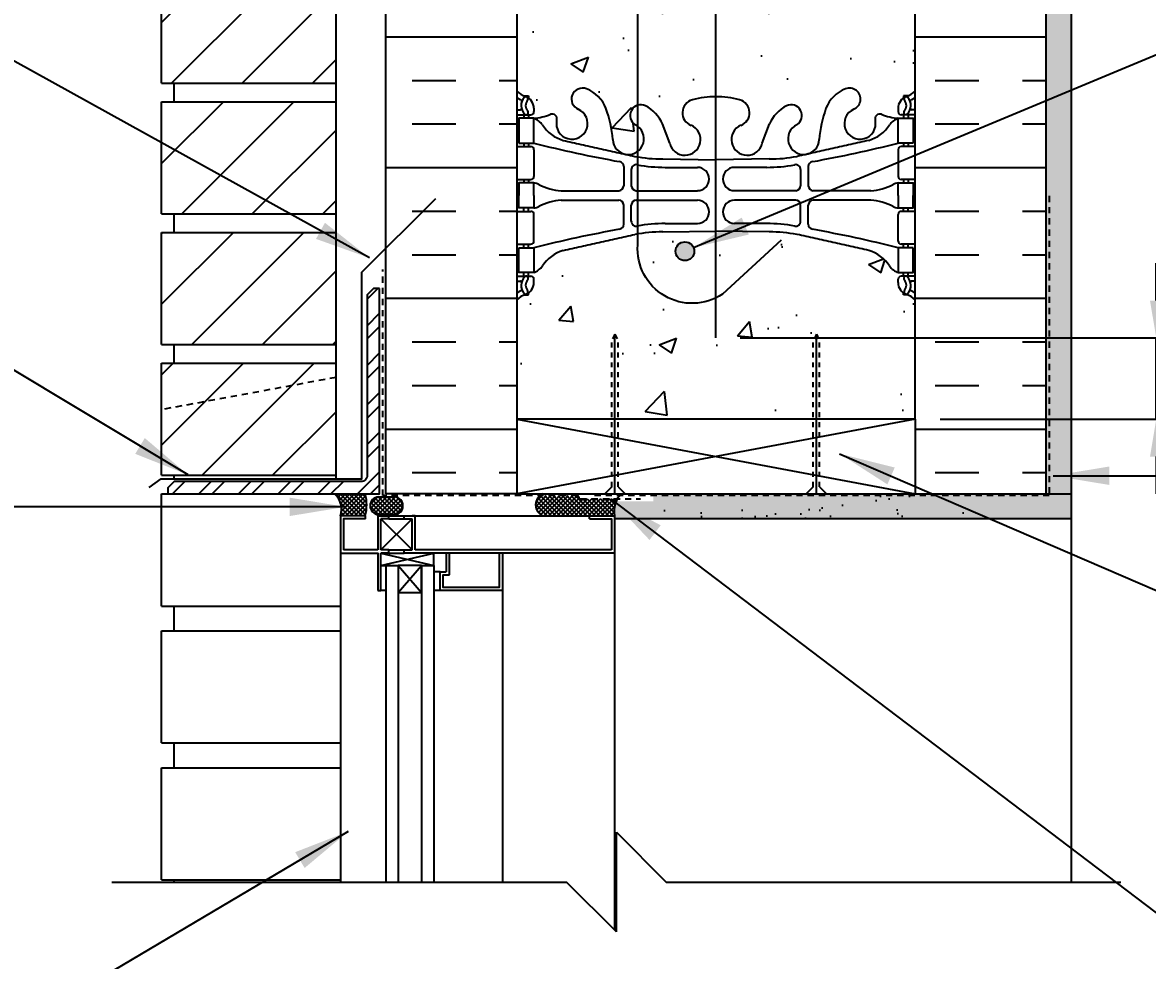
# Model space of a CAD drawing. Header units: inches. Extents: x 2890.1 to 2943.6, y 417.6 to 502.6.
# Drawn here: x 2902.43 to 2925.01, y 472.33 to 491.16 of the extents above; entities that cross this region are included whole.
import ezdxf

# ---------------------------------------------------------------- set-up
doc = ezdxf.new("R2010")
doc.units = ezdxf.units.IN
doc.header["$LTSCALE"] = 0.5
doc.header["$MEASUREMENT"] = 0
doc.linetypes.add('DASHED2', pattern=[0.375, 0.25, -0.125])
doc.linetypes.add('HIDDEN2', pattern=[0.1875, 0.125, -0.0625])
doc.layers.get('Defpoints').update_dxf_attribs({"linetype": 'CONTINUOUS'})
for name, color, linetype in [('HATCH', 12, 'CONTINUOUS'), ('LINE18', 9, 'CONTINUOUS'), ('line25', 2, 'CONTINUOUS'), ('LINE50', 5, 'CONTINUOUS'), ('LINE65', 3, 'CONTINUOUS'), ('LINE9', 9, 'CONTINUOUS'), ('TEXT', 4, 'CONTINUOUS'), ('Web_Edge', 9, 'CONTINUOUS')]:
    doc.layers.add(name, color=color, linetype=linetype)
doc.styles.add('DIM', font='romans.shx', dxfattribs={"width": 0.7})
doc.dimstyles.new('ext_12', dxfattribs={"dimscale": 12, "dimtxt": 0.09375, "dimasz": 0.09375, "dimexe": 0.09375, "dimexo": 0.0625, "dimgap": 0.0625, "dimtad": 1, "dimdec": 1, "dimzin": 3, "dimdsep": 46, "dimlunit": 4, "dimtxsty": 'DIM', "dimcen": 0.09, "dimdle": 0.09375, "dimclrt": 4, "dimadec": 0, "dimazin": 0, "dimtfac": 1, "dimtdec": 1, "dimtmove": 2, "dimatfit": 3, "dimfxl": 1, "dimfrac": 2, "dimtolj": 1, "dimtzin": 0, "dimarcsym": 0})
doc.dimstyles.new('ext_8', dxfattribs={"dimscale": 8, "dimtxt": 0.09375, "dimasz": 0.09375, "dimexe": 0.09375, "dimexo": 0.0625, "dimgap": 0.0625, "dimtad": 1, "dimdec": 1, "dimzin": 3, "dimdsep": 46, "dimlunit": 4, "dimtxsty": 'DIM', "dimcen": 0.09, "dimdle": 0.09375, "dimclrt": 4, "dimadec": 0, "dimazin": 0, "dimtfac": 1, "dimtdec": 1, "dimtmove": 2, "dimatfit": 3, "dimfxl": 1, "dimfrac": 2, "dimtolj": 1, "dimtzin": 0, "dimarcsym": 0})
pattern_1 = [(37.5, (85.12044, -4.2263), (-0.03149668, 0.96341188), [0, -0.76, 0, -0.85, 0, -0.8125]), (7.5, (85.1204, -4.2263), (0.88488835, 1.41107303), [0, -0.41, 0, -0.685, 0, -0.2625]), (327.5, (84.50544, -4.2263), (1.55707093, 0.00282953), [0, -0.25, 0, -0.9, 0, -1.175]), (317.5, (84.5054, -4.2263), (1.5030633, 0.4388378), [0, -0.125, 0, -0.59, 0, -0.675])]

# ---------------------------------------------------------------- blocks, each defined once
blk = doc.blocks.new('*D2')
at = {"layer": 'Defpoints', "color": 0, "transparency": 16777216}
for p in [(2916.338, 484.832), (2925.185, 484.832), (2920.35, 483.198)]:
    blk.add_point(p, dxfattribs=at)
at = {"layer": 'TEXT', "color": 0, "lineweight": -2, "transparency": 16777216}
for p, q in [((2925.185, 485.582), (2925.185, 486.332)), ((2916.838, 484.832), (2925.935, 484.832)), ((2925.185, 483.198), (2925.185, 484.832)), ((2920.85, 483.198), (2925.935, 483.198)), ((2925.185, 482.448), (2925.185, 481.698))]:
    blk.add_line(p, q, dxfattribs=at)
at = {"layer": 'TEXT', "color": 0, "transparency": 16777216}
for points in [[(2925.06, 485.582), (2925.31, 485.582), (2925.185, 484.832)], [(2925.06, 482.448), (2925.31, 482.448), (2925.185, 483.198)]]:
    blk.add_solid(points, dxfattribs=at)
at = {"layer": 'TEXT', "color": 4, "transparency": 16777216, "insert": (2928.409, 484.222), "char_height": 0.75, "attachment_point": 5, "rotation": 90, "style": 'DIM'}
blk.add_mtext('\\A1;1 1/2" \\P (38mm)MIN. \\PCOVER', dxfattribs=at)

msp = doc.modelspace()

# ---------------------------------------------------------------- hatches: boundary and pattern name
at = {"layer": 'HATCH'}
h = msp.add_hatch(dxfattribs=at)
h.set_pattern_fill('AR-CONC', color=256, scale=0.5)
h.set_pattern_definition([(50, (0, 0), (3.586301, -0.3137607), [0.375, -4.125]), (355, (0, 0), (-0.6937567, 3.7609607), [0.3, -3.3]), (100.45144, (0.299, -0.026), (2.8925442, 3.4472), [0.318701, -3.5057106]), (46.1842, (0, 1), (5.3362067, -0.8275964), [0.5625, -6.1875]), (96.63564, (0.4447, 0.931), (4.67331, 4.870593), [0.478052, -5.258569]), (351.18416, (0, 1), (4.67331, 4.870593), [0.45, -4.95]), (21, (0.5, 0.75), (2.9845353, -2.0130945), [0.375, -4.125]), (326, (0.5, 0.75), (1.2165767, 3.62575), [0.3, -3.3]), (71.45144, (0.7487, 0.5822), (4.201112, 1.6126558), [0.318701, -3.5057106]), (37.5, (0, 0), (0.0607993, 1.66446927), [0, -3.26, 0, -3.35, 0, -3.3125]), (7.5, (0, 0), (1.3153477, 1.9720586), [0, -1.91, 0, -3.185, 0, -1.2625]), (327.5, (-1.115, 0), (2.6691122, -0.11277436), [0, -1.25, 0, -3.9, 0, -5.175]), (317.5, (-1.615, 0), (2.9159308, 0.500525), [0, -1.625, 0, -2.59, 0, -3.675])])
edge = h.paths.add_edge_path()
edge.add_arc((2920.004, 445.013), 0.5, 46.2109, 66.4218)
edge.add_line((2920.204, 445.471), (2920.114, 445.471))
edge.add_line((2920.114, 445.471), (2920.114, 445.513))
edge.add_arc((2920.254, 445.72), 0.25, 180, 235.9442, ccw=False)
edge.add_line((2920.004, 445.72), (2920.004, 445.787))
edge.add_arc((2920.067, 445.787), 0.0625, 90, 180, ccw=False)
edge.add_line((2920.067, 445.85), (2920.114, 445.85))
edge.add_line((2920.114, 445.85), (2920.114, 445.92))
edge.add_line((2920.114, 445.92), (2920.009, 445.92))
edge.add_arc((2920.131, 446.262), 0.364, 212.0424, 250.3387, ccw=False)
edge.add_arc((2919.208, 445.651), 0.743, 34.228, 73.8107)
edge.add_spline(control_points=[(2919.416, 446.365), (2917.978, 446.686)], knot_values=[0, 0, 1, 1], degree=1, periodic=0)
edge.add_arc((2917.422, 443.754), 2.984, 79.2546, 90.0995)
edge.add_line((2917.417, 446.738), (2916.35, 446.754))
edge.add_line((2916.35, 446.754), (2915.283, 446.738))
edge.add_arc((2915.278, 443.754), 2.984, 89.9005, 100.7454)
edge.add_spline(control_points=[(2914.722, 446.686), (2913.284, 446.365)], knot_values=[0, 0, 1, 1], degree=1, periodic=0)
edge.add_arc((2913.492, 445.651), 0.743, 106.1893, 145.772)
edge.add_arc((2912.569, 446.262), 0.364, 289.6613, 327.9576, ccw=False)
edge.add_line((2912.691, 445.92), (2912.586, 445.92))
edge.add_line((2912.586, 445.92), (2912.586, 445.85))
edge.add_line((2912.586, 445.85), (2912.634, 445.85))
edge.add_arc((2912.634, 445.787), 0.0625, 0, 90, ccw=False)
edge.add_line((2912.696, 445.787), (2912.696, 445.72))
edge.add_arc((2912.446, 445.72), 0.25, 304.0558, 360, ccw=False)
edge.add_line((2912.586, 445.513), (2912.586, 445.471))
edge.add_line((2912.586, 445.471), (2912.496, 445.471))
edge.add_arc((2912.696, 445.013), 0.5, 113.5782, 133.7891)
edge.add_line((2912.35, 445.374), (2912.35, 443.339))
edge.add_line((2912.35, 443.339), (2913.35, 443.339))
edge.add_line((2913.35, 443.339), (2914.35, 442.339))
edge.add_line((2914.35, 442.339), (2914.35, 444.339))
edge.add_line((2914.35, 444.339), (2915.35, 443.339))
edge.add_line((2915.35, 443.339), (2920.35, 443.339))
edge.add_line((2920.35, 443.339), (2920.35, 445.374))
h.paths.add_polyline_path([(2920.35, 455.112, 0.088416), (2920.204, 455.21), (2920.114, 455.21), (2920.114, 455.252, -0.249069), (2920.004, 455.459), (2920.004, 455.526, -0.414214), (2920.067, 455.589), (2920.114, 455.589), (2920.114, 455.659), (2920.009, 455.659, 0.085348), (2919.68, 455.583, -0.669601), (2919.547, 455.703, 2.087231), (2919.113, 455.479, -1), (2918.95, 455.07, -0.21345), (2918.557, 455.459, -0.069923), (2918.421, 456.103, 1.702394), (2917.971, 455.791, -0.940793), (2917.767, 455.407, -0.173075), (2917.421, 455.774), (2917.279, 456.161, 1.612474), (2916.847, 455.801, -0.734872), (2916.824, 455.29, -0.068475), (2916.35, 455.228, -0.068475), (2915.876, 455.29, -0.734872), (2915.853, 455.801, 1.612474), (2915.421, 456.161), (2915.279, 455.774, -0.173075), (2914.933, 455.407, -0.940793), (2914.729, 455.791, 1.702394), (2914.279, 456.103, -0.069923), (2914.143, 455.459, -0.21345), (2913.75, 455.07, -1), (2913.587, 455.479, 2.087231), (2913.153, 455.703, -0.669601), (2913.02, 455.583, 0.085348), (2912.691, 455.659), (2912.586, 455.659), (2912.586, 455.589), (2912.634, 455.589, -0.414214), (2912.696, 455.526), (2912.696, 455.459, -0.249069), (2912.586, 455.252), (2912.586, 455.21), (2912.496, 455.21, 0.088416), (2912.35, 455.112), (2912.35, 449.566, 0.088416), (2912.496, 449.469), (2912.586, 449.469), (2912.586, 449.427, -0.249069), (2912.696, 449.22), (2912.696, 449.152, -0.414214), (2912.634, 449.09), (2912.586, 449.09), (2912.586, 449.02), (2912.691, 449.02, 0.085348), (2913.02, 449.095, -0.669601), (2913.153, 448.975, 2.087231), (2913.587, 449.2, -1), (2913.75, 449.608, -0.21345), (2914.143, 449.219, -0.069923), (2914.279, 448.575, 1.702394), (2914.729, 448.888, -0.940793), (2914.933, 449.271, -0.173075), (2915.279, 448.905), (2915.421, 448.518, 1.612474), (2915.853, 448.877, -0.734872), (2915.876, 449.388, -0.068475), (2916.35, 449.45, -0.068475), (2916.824, 449.388, -0.734872), (2916.847, 448.877, 1.612474), (2917.279, 448.518), (2917.421, 448.905, -0.173075), (2917.767, 449.271, -0.940793), (2917.971, 448.888, 1.702394), (2918.421, 448.575, -0.069923), (2918.557, 449.219, -0.21345), (2918.95, 449.608, -1), (2919.113, 449.2, 2.087231), (2919.547, 448.975, -0.669601), (2919.68, 449.095, 0.085348), (2920.009, 449.02), (2920.114, 449.02), (2920.114, 449.09), (2920.067, 449.09, -0.414214), (2920.004, 449.152), (2920.004, 449.22, -0.249069), (2920.114, 449.427), (2920.114, 449.469), (2920.204, 449.469, 0.088416), (2920.35, 449.566)])
edge = h.paths.add_edge_path()
edge.add_line((2920.35, 460.792), (2920.475, 460.792))
edge.add_line((2920.475, 460.792), (2920.475, 461.044))
edge.add_line((2920.475, 461.044), (2919.472, 460.041))
edge.add_line((2919.472, 460.041), (2919.343, 460.001))
edge.add_line((2919.343, 460.001), (2919.384, 460.13))
edge.add_line((2919.384, 460.13), (2920.475, 461.221))
edge.add_line((2920.475, 461.221), (2920.475, 462.292))
edge.add_line((2920.475, 462.292), (2913.85, 462.292))
edge.add_line((2913.85, 462.292), (2913.85, 460.974))
edge.add_line((2913.85, 460.974), (2914.694, 460.13))
edge.add_line((2914.694, 460.13), (2914.734, 460.001))
edge.add_line((2914.734, 460.001), (2914.606, 460.041))
edge.add_line((2914.606, 460.041), (2913.855, 460.792))
edge.add_line((2913.855, 460.792), (2912.35, 460.792))
edge.add_line((2912.35, 460.792), (2912.35, 459.305))
edge.add_arc((2912.696, 459.666), 0.5, 226.2109, 246.4218)
edge.add_line((2912.496, 459.208), (2912.586, 459.208))
edge.add_line((2912.586, 459.208), (2912.586, 459.166))
edge.add_arc((2912.446, 458.959), 0.25, 0, 55.9442, ccw=False)
edge.add_line((2912.696, 458.959), (2912.696, 458.891))
edge.add_arc((2912.634, 458.891), 0.0625, -90, 0, ccw=False)
edge.add_line((2912.634, 458.829), (2912.586, 458.829))
edge.add_line((2912.586, 458.829), (2912.586, 458.759))
edge.add_line((2912.586, 458.759), (2912.691, 458.759))
edge.add_arc((2912.569, 458.416), 0.364, 32.0424, 70.3387, ccw=False)
edge.add_arc((2913.492, 459.027), 0.743, 214.228, 253.8107)
edge.add_spline(control_points=[(2913.284, 458.313), (2914.722, 457.993)], knot_values=[0, 0, 1, 1], degree=1, periodic=0)
edge.add_arc((2915.278, 460.924), 2.984, 259.2546, 270.0995)
edge.add_line((2915.283, 457.94), (2916.35, 457.925))
edge.add_line((2916.35, 457.925), (2917.417, 457.94))
edge.add_arc((2917.422, 460.924), 2.984, 269.9005, 280.7454)
edge.add_spline(control_points=[(2917.978, 457.993), (2919.416, 458.313)], knot_values=[0, 0, 1, 1], degree=1, periodic=0)
edge.add_arc((2919.208, 459.027), 0.743, 286.1893, 325.772)
edge.add_arc((2920.131, 458.416), 0.364, 109.6613, 147.9576, ccw=False)
edge.add_line((2920.009, 458.759), (2920.114, 458.759))
edge.add_line((2920.114, 458.759), (2920.114, 458.829))
edge.add_line((2920.114, 458.829), (2920.067, 458.829))
edge.add_arc((2920.067, 458.891), 0.0625, 180, 270, ccw=False)
edge.add_line((2920.004, 458.891), (2920.004, 458.959))
edge.add_arc((2920.254, 458.959), 0.25, 124.0558, 180, ccw=False)
edge.add_line((2920.114, 459.166), (2920.114, 459.208))
edge.add_line((2920.114, 459.208), (2920.204, 459.208))
edge.add_arc((2920.004, 459.666), 0.5, 293.5782, 313.7891)
edge.add_line((2920.35, 459.305), (2920.35, 460.792))
edge = h.paths.add_edge_path()
edge.add_arc((2920.004, 485.235), 0.5, 46.2109, 66.4218)
edge.add_line((2920.204, 485.693), (2920.114, 485.693))
edge.add_line((2920.114, 485.693), (2920.114, 485.735))
edge.add_arc((2920.254, 485.942), 0.25, 180, 235.9442, ccw=False)
edge.add_line((2920.004, 485.942), (2920.004, 486.01))
edge.add_arc((2920.067, 486.01), 0.0625, 90, 180, ccw=False)
edge.add_line((2920.067, 486.072), (2920.114, 486.072))
edge.add_line((2920.114, 486.072), (2920.114, 486.142))
edge.add_line((2920.114, 486.142), (2920.009, 486.142))
edge.add_arc((2920.131, 486.485), 0.364, 214.9775, 250.3387, ccw=False)
edge.add_arc((2919.208, 485.873), 0.743, 32.7919, 73.8107)
edge.add_spline(control_points=[(2919.416, 486.587), (2917.978, 486.908)], knot_values=[0, 0, 1, 1], degree=1, periodic=0)
edge.add_arc((2917.422, 483.976), 2.984, 79.2546, 90.0995)
edge.add_line((2917.417, 486.96), (2916.35, 486.976))
edge.add_line((2916.35, 486.976), (2915.283, 486.96))
edge.add_arc((2915.278, 483.976), 2.984, 89.9005, 100.7454)
edge.add_spline(control_points=[(2914.722, 486.908), (2913.284, 486.587)], knot_values=[0, 0, 1, 1], degree=1, periodic=0)
edge.add_arc((2913.492, 485.873), 0.743, 106.1893, 147.2081)
edge.add_arc((2912.569, 486.485), 0.364, 289.6613, 325.0225, ccw=False)
edge.add_line((2912.691, 486.142), (2912.586, 486.142))
edge.add_line((2912.586, 486.142), (2912.586, 486.072))
edge.add_line((2912.586, 486.072), (2912.634, 486.072))
edge.add_arc((2912.634, 486.01), 0.0625, 0, 90, ccw=False)
edge.add_line((2912.696, 486.01), (2912.696, 485.942))
edge.add_arc((2912.446, 485.942), 0.25, 304.0558, 360, ccw=False)
edge.add_line((2912.586, 485.735), (2912.586, 485.693))
edge.add_line((2912.586, 485.693), (2912.496, 485.693))
edge.add_arc((2912.696, 485.235), 0.5, 113.5782, 133.7891)
edge.add_line((2912.35, 485.596), (2912.35, 483.198))
edge.add_line((2912.35, 483.198), (2914.26, 483.198))
edge.add_line((2914.26, 483.198), (2914.26, 484.785))
edge.add_line((2914.26, 484.785), (2914.323, 484.904))
edge.add_line((2914.323, 484.904), (2914.385, 484.785))
edge.add_line((2914.385, 484.785), (2914.385, 483.198))
edge.add_line((2914.385, 483.198), (2918.301, 483.198))
edge.add_line((2918.301, 483.198), (2918.301, 484.785))
edge.add_line((2918.301, 484.785), (2918.364, 484.904))
edge.add_line((2918.364, 484.904), (2918.426, 484.785))
edge.add_line((2918.426, 484.785), (2918.426, 483.198))
edge.add_line((2918.426, 483.198), (2920.35, 483.198))
edge.add_line((2920.35, 483.198), (2920.35, 485.596))
h.paths.add_polyline_path([(2920.35, 492.561), (2920.35, 495.335, 0.088416), (2920.204, 495.432), (2920.114, 495.432), (2920.114, 495.474, -0.249069), (2920.004, 495.681), (2920.004, 495.748, -0.414214), (2920.067, 495.811), (2920.114, 495.811), (2920.114, 495.881), (2920.009, 495.881, 0.085348), (2919.68, 495.805, -0.669601), (2919.547, 495.926, 2.087231), (2919.113, 495.701, -1), (2918.95, 495.292, -0.21345), (2918.557, 495.682, -0.068226), (2918.422, 496.309, 1.753171), (2917.971, 496.013, -0.940793), (2917.767, 495.63, -0.173075), (2917.421, 495.996), (2917.279, 496.383, 1.612474), (2916.847, 496.023, -0.734872), (2916.824, 495.512, -0.068475), (2916.35, 495.45, -0.068475), (2915.876, 495.512, -0.734872), (2915.853, 496.023, 1.612474), (2915.421, 496.383), (2915.279, 495.996, -0.173075), (2914.933, 495.63, -0.940793), (2914.729, 496.013, 1.753171), (2914.278, 496.309, -0.068226), (2914.143, 495.682, -0.21345), (2913.75, 495.292, -1), (2913.587, 495.701, 2.087231), (2913.153, 495.926, -0.669601), (2913.02, 495.805, 0.085348), (2912.691, 495.881), (2912.586, 495.881), (2912.586, 495.811), (2912.634, 495.811, -0.414214), (2912.696, 495.748), (2912.696, 495.681, -0.249069), (2912.586, 495.474), (2912.586, 495.432), (2912.496, 495.432, 0.088416), (2912.35, 495.335), (2912.35, 492.561), (2912.35, 489.788, 0.088416), (2912.496, 489.691), (2912.586, 489.691), (2912.586, 489.649, -0.249069), (2912.696, 489.442), (2912.696, 489.375, -0.414214), (2912.634, 489.312), (2912.586, 489.312), (2912.586, 489.242), (2912.691, 489.242, 0.085348), (2913.02, 489.318, -0.669601), (2913.153, 489.197, 2.087231), (2913.587, 489.422, -1), (2913.75, 489.831, -0.21345), (2914.143, 489.441, -0.068226), (2914.278, 488.814, 1.753171), (2914.729, 489.11, -0.940793), (2914.933, 489.493, -0.173075), (2915.279, 489.127), (2915.421, 488.74, 1.612474), (2915.853, 489.1, -0.734872), (2915.876, 489.611, -0.068475), (2916.35, 489.673, -0.068475), (2916.824, 489.611, -0.734872), (2916.847, 489.1, 1.612474), (2917.279, 488.74), (2917.421, 489.127, -0.173075), (2917.767, 489.493, -0.940793), (2917.971, 489.11, 1.753171), (2918.422, 488.814, -0.068226), (2918.557, 489.441, -0.21345), (2918.95, 489.831, -1), (2919.113, 489.422, 2.087231), (2919.547, 489.197, -0.669601), (2919.68, 489.318, 0.085348), (2920.009, 489.242), (2920.114, 489.242), (2920.114, 489.312), (2920.067, 489.312, -0.414214), (2920.004, 489.375), (2920.004, 489.442, -0.249069), (2920.114, 489.649), (2920.114, 489.691), (2920.204, 489.691, 0.088416), (2920.35, 489.788)])
edge = h.paths.add_edge_path()
edge.add_line((2920.35, 501.561), (2915.35, 501.561))
edge.add_line((2915.35, 501.561), (2914.35, 502.561))
edge.add_line((2914.35, 502.561), (2914.35, 500.561))
edge.add_line((2914.35, 500.561), (2913.35, 501.561))
edge.add_line((2913.35, 501.561), (2912.35, 501.561))
edge.add_line((2912.35, 501.561), (2912.35, 499.527))
edge.add_arc((2912.696, 499.888), 0.5, 226.2109, 246.4218)
edge.add_line((2912.496, 499.43), (2912.586, 499.43))
edge.add_line((2912.586, 499.43), (2912.586, 499.388))
edge.add_arc((2912.446, 499.181), 0.25, 0, 55.9442, ccw=False)
edge.add_line((2912.696, 499.181), (2912.696, 499.113))
edge.add_arc((2912.634, 499.113), 0.0625, -90, 0, ccw=False)
edge.add_line((2912.634, 499.051), (2912.586, 499.051))
edge.add_line((2912.586, 499.051), (2912.586, 498.981))
edge.add_line((2912.586, 498.981), (2912.691, 498.981))
edge.add_arc((2912.569, 498.638), 0.364, 32.0424, 70.3387, ccw=False)
edge.add_arc((2913.492, 499.25), 0.743, 214.228, 253.8107)
edge.add_spline(control_points=[(2913.284, 498.536), (2914.722, 498.215)], knot_values=[0, 0, 1, 1], degree=1, periodic=0)
edge.add_arc((2915.278, 501.147), 2.984, 259.2546, 270.0995)
edge.add_line((2915.283, 498.163), (2916.35, 498.147))
edge.add_line((2916.35, 498.147), (2917.417, 498.163))
edge.add_arc((2917.422, 501.147), 2.984, 269.9005, 280.7454)
edge.add_spline(control_points=[(2917.978, 498.215), (2919.416, 498.536)], knot_values=[0, 0, 1, 1], degree=1, periodic=0)
edge.add_arc((2919.208, 499.25), 0.743, 286.1893, 325.772)
edge.add_arc((2920.131, 498.638), 0.364, 109.6613, 147.9576, ccw=False)
edge.add_line((2920.009, 498.981), (2920.114, 498.981))
edge.add_line((2920.114, 498.981), (2920.114, 499.051))
edge.add_line((2920.114, 499.051), (2920.067, 499.051))
edge.add_arc((2920.067, 499.113), 0.0625, 180, 270, ccw=False)
edge.add_line((2920.004, 499.113), (2920.004, 499.181))
edge.add_arc((2920.254, 499.181), 0.25, 124.0558, 180, ccw=False)
edge.add_line((2920.114, 499.388), (2920.114, 499.43))
edge.add_line((2920.114, 499.43), (2920.204, 499.43))
edge.add_arc((2920.004, 499.888), 0.5, 293.5782, 313.7891)
edge.add_line((2920.35, 499.527), (2920.35, 501.561))
h = msp.add_hatch(dxfattribs=at)
h.set_pattern_fill('ANSI31', color=256, scale=8, style=0)
h.paths.add_polyline_path([(2908.725, 486.948), (2905.225, 486.948), (2905.225, 484.698), (2908.725, 484.698)])
h.paths.add_polyline_path([(2908.725, 484.038), (2908.725, 484.323), (2905.225, 484.323), (2905.225, 483.391)])
h.paths.add_polyline_path([(2908.725, 484.038), (2905.225, 483.391), (2905.225, 482.073), (2908.725, 482.073)])
h.paths.add_polyline_path([(2908.725, 489.573), (2905.225, 489.573), (2905.225, 487.323), (2908.725, 487.323)])
h.paths.add_polyline_path([(2908.725, 492.198), (2905.225, 492.198), (2905.225, 489.948), (2908.725, 489.948)])
h.paths.add_polyline_path([(2908.725, 494.823), (2905.225, 494.823), (2905.225, 492.573), (2908.725, 492.573)])
h.paths.add_polyline_path([(2908.725, 497.448), (2905.225, 497.448), (2905.225, 495.198), (2908.725, 495.198)])
h.paths.add_polyline_path([(2908.725, 500.073), (2905.225, 500.073), (2905.225, 497.823), (2908.725, 497.823)])
h.paths.add_polyline_path([(2908.725, 501.561), (2905.225, 501.561), (2905.225, 500.448), (2908.725, 500.448)])
h.paths.add_polyline_path([(2908.725, 459.055), (2905.225, 459.055), (2905.225, 456.805), (2908.725, 456.805)])
h.paths.add_polyline_path([(2908.725, 456.43), (2905.24, 456.43), (2905.225, 456.415), (2905.225, 454.18), (2908.725, 454.18)])
h.paths.add_polyline_path([(2908.725, 453.805), (2905.225, 453.805), (2905.225, 451.555), (2908.725, 451.555)])
h.paths.add_polyline_path([(2908.725, 451.18), (2905.225, 451.18), (2905.225, 448.93), (2908.725, 448.93)])
h.paths.add_polyline_path([(2908.725, 448.555), (2905.225, 448.555), (2905.225, 446.305), (2908.725, 446.305)])
h.paths.add_polyline_path([(2908.725, 445.93), (2905.225, 445.93), (2905.225, 443.68), (2908.725, 443.68)])
h = msp.add_hatch(dxfattribs=at)
h.set_pattern_fill('AR-SAND', color=256, scale=0.25, style=0)
h.set_pattern_definition([(37.5, (2913.47293, 481.19766), (-0.0157483, 0.481706), [0, -0.38, 0, -0.425, 0, -0.40625]), (7.5, (2913.47293, 481.19766), (0.442444, 0.705537), [0, -0.205, 0, -0.3425, 0, -0.13125]), (327.5, (2913.16543, 481.19766), (0.7785355, 0.001415), [0, -0.125, 0, -0.45, 0, -0.5875]), (317.5, (2913.1654, 481.19766), (0.751532, 0.219419), [0, -0.0625, 0, -0.295, 0, -0.3375])])
edge = h.paths.add_edge_path()
edge.add_arc((2914.609, 481.385), 0.303, 146.3859, 191.859)
edge.add_line((2914.313, 481.323), (2914.313, 481.198))
edge.add_line((2914.313, 481.198), (2923.475, 481.198))
edge.add_line((2923.475, 481.198), (2923.475, 501.561))
edge.add_line((2923.475, 501.561), (2922.975, 501.561))
edge.add_line((2922.975, 501.561), (2922.975, 481.698))
edge.add_line((2922.975, 481.698), (2915.09, 481.698))
edge.add_line((2915.09, 481.698), (2915.09, 481.552))
edge.add_line((2915.09, 481.552), (2914.357, 481.552))
h = msp.add_hatch(dxfattribs=at)
h.set_pattern_fill('INSUL', color=256, scale=7, style=0)
h.paths.add_polyline_path([(2912.35, 492.561), (2911.663, 492.561), (2911.663, 492.061), (2910.163, 492.061), (2910.163, 492.561), (2909.725, 492.561), (2909.725, 481.698), (2912.35, 481.698)])
h.paths.add_polyline_path([(2922.975, 492.561), (2922.538, 492.561), (2922.538, 492.061), (2921.038, 492.061), (2921.038, 492.561), (2920.6, 492.561), (2920.35, 492.561), (2920.35, 483.198), (2920.35, 481.698), (2922.975, 481.698)])
h = msp.add_hatch(dxfattribs=at)
h.set_pattern_fill('ANSI32', color=256, scale=1.5, style=0)
h.set_pattern_definition([(45, (2994.9595, 327.26413), (-0.3977476, 0.3977476), []), (45, (2995.2247, 327.26413), (-0.3977476, 0.3977476), [])])
h.paths.add_polyline_path([(2909.6, 481.698), (2909.6, 485.823), (2909.475, 485.823), (2909.35, 485.698), (2909.35, 482.073, -0.414214), (2909.225, 481.948), (2905.475, 481.948), (2905.35, 481.823), (2905.35, 481.698)])
h = msp.add_hatch(dxfattribs=at)
h.set_pattern_fill('ANSI37', color=256, scale=0.5)
h.set_pattern_definition([(45, (85.12044, -4.22629), (-0.0441941738, 0.0441941738), []), (135, (85.12044, -4.22629), (-0.0441941738, -0.0441941738), [])])
h.paths.add_polyline_path([(2909.91, 481.642), (2909.574, 481.642, 0.912387), (2909.575, 481.28), (2909.91, 481.28, 0.868026)])
h.paths.add_polyline_path([(2914.37, 481.602), (2913.626, 481.602, -0.414214), (2913.596, 481.632), (2913.596, 481.635, 0.414214), (2913.566, 481.665), (2912.822, 481.665, 0.594546), (2912.882, 481.26), (2913.813, 481.26), (2914.313, 481.26, -0.162291)])
h.paths.add_polyline_path([(2909.313, 481.698), (2908.697, 481.698, -0.310601), (2908.813, 481.26), (2909.313, 481.26, 0.132277)])
h = msp.add_hatch(dxfattribs=at)
h.set_pattern_fill('AR-SAND', color=256, scale=0.5, style=0)
h.set_pattern_definition(pattern_1)
edge = h.paths.add_edge_path()
edge.add_line((2914.313, 481.323), (2914.313, 481.198))
edge.add_line((2914.313, 481.198), (2920.59, 481.198))
edge.add_line((2920.59, 481.198), (2919.987, 481.509))
edge.add_line((2919.987, 481.509), (2919.622, 481.698))
edge.add_line((2919.622, 481.698), (2915.09, 481.698))
edge.add_line((2915.09, 481.698), (2915.09, 481.573))
edge.add_line((2915.09, 481.573), (2914.371, 481.573))
edge.add_arc((2914.609, 481.385), 0.303, 141.6405, 191.859)
h = msp.add_hatch(dxfattribs=at)
h.set_pattern_fill('AR-SAND', color=256, scale=0.5, style=0)
h.set_pattern_definition(pattern_1)
h.paths.add_polyline_path([(2919.622, 481.698), (2919.987, 481.509), (2920.59, 481.198), (2921.475, 481.198), (2921.475, 481.698)])
at = {"layer": 'LINE65'}
msp.add_hatch(color=256, dxfattribs=at).paths.add_polyline_path([(2915.914, 486.571, 1), (2915.539, 486.571, 1)])

# ---------------------------------------------------------------- linework, layer by layer
at = {"layer": 'HATCH', "color": 6, "linetype": 'DASHED2'}
for p, q in [((2909.663, 481.665), (2909.663, 486.206)), ((2913.566, 481.665), (2909.663, 481.665)), ((2913.596, 481.632), (2913.596, 481.635)), ((2913.626, 481.602), (2914.837, 481.602))]:
    msp.add_line(p, q, dxfattribs=at)
at = {"layer": 'HATCH'}
for p, q in [((2914.323, 481.698), (2914.323, 484.904)), ((2918.364, 481.698), (2918.364, 484.904)), ((2909.574, 481.642), (2909.91, 481.642)), ((2909.91, 481.28), (2909.575, 481.28)), ((2923.475, 481.198), (2923.475, 473.905))]:
    msp.add_line(p, q, dxfattribs=at)
at = {"layer": 'HATCH', "color": 6, "linetype": 'DASHED2'}
msp.add_lwpolyline([(2923.038, 487.683), (2923.038, 481.665), (2913.834, 481.665)], dxfattribs=at)
at = {"layer": 'HATCH', "flags": 128}
for points in [[(2908.813, 480.51), (2908.813, 473.905)], [(2914.313, 480.51), (2914.313, 472.943)], [(2912.063, 479.76), (2912.063, 473.905)]]:
    msp.add_lwpolyline(points, dxfattribs=at)
at = {"layer": 'HATCH'}
for centre, radius, start, end in [((2908.437, 481.395), 0.399, 340.2287, 49.2481), ((2908.5, 481.479), 0.841, 344.9296, 15.0704), ((2909.591, 481.461), 0.182, 95.0768, 264.9232), ((2909.885, 481.461), 0.183, 278.0824, 81.9176), ((2912.962, 481.479), 0.233, 110.0628, 249.9372), ((2914.854, 481.345), 0.549, 140.0509, 188.9397)]:
    msp.add_arc(centre, radius, start, end, dxfattribs=at)
at = {"layer": 'HATCH', "color": 6, "linetype": 'DASHED2'}
for centre, start, end in [((2913.566, 481.635), 0, 90), ((2913.626, 481.632), 180, 270)]:
    msp.add_arc(centre, 0.03, start, end, dxfattribs=at)
at = {"layer": 'LINE18', "linetype": 'HIDDEN2'}
for p, q in [((2914.323, 484.904), (2914.26, 484.785)), ((2914.26, 481.841), (2914.26, 484.785)), ((2914.323, 484.904), (2914.385, 484.785)), ((2914.385, 481.841), (2914.385, 484.785)), ((2918.364, 484.904), (2918.301, 484.785)), ((2918.301, 481.841), (2918.301, 484.785)), ((2918.364, 484.904), (2918.426, 484.785)), ((2918.426, 481.841), (2918.426, 484.785))]:
    msp.add_line(p, q, dxfattribs=at)
at = {"layer": 'LINE18'}
for p, q in [((2914.26, 481.841), (2914.117, 481.698)), ((2914.385, 481.841), (2914.529, 481.698)), ((2918.301, 481.841), (2918.157, 481.698)), ((2918.426, 481.841), (2918.57, 481.698)), ((2909.313, 481.198), (2909.313, 481.26)), ((2913.813, 481.198), (2913.813, 481.26)), ((2923.475, 481.198), (2914.313, 481.198))]:
    msp.add_line(p, q, dxfattribs=at)
at = {"layer": 'LINE18', "flags": 128}
for points in [[(2909.313, 481.26), (2908.813, 481.26), (2908.813, 480.51), (2909.563, 480.51), (2909.563, 479.76)], [(2909.313, 481.198), (2908.875, 481.198), (2908.875, 480.573)], [(2909.563, 481.26), (2913.813, 481.26)], [(2909.563, 481.26), (2909.563, 480.573)], [(2909.563, 481.26), (2909.625, 481.26)], [(2909.785, 481.26), (2909.625, 481.26)], [(2909.625, 480.573), (2909.625, 481.198)], [(2909.785, 481.198), (2909.625, 481.198)], [(2909.785, 481.198), (2909.785, 481.26)], [(2909.785, 481.198), (2910.09, 481.198)], [(2910.09, 481.26), (2910.25, 481.26)], [(2910.09, 481.198), (2910.09, 481.26)], [(2910.09, 481.198), (2910.25, 481.198)], [(2910.312, 481.26), (2910.25, 481.26)], [(2910.25, 480.573), (2910.25, 481.198)], [(2910.312, 480.573), (2910.312, 481.26)], [(2913.813, 481.26), (2914.313, 481.26), (2914.313, 480.51)], [(2913.813, 481.198), (2914.25, 481.198), (2914.25, 480.573)], [(2909.563, 480.573), (2908.875, 480.573)], [(2909.785, 480.573), (2909.625, 480.573)], [(2909.625, 479.76), (2909.625, 480.51)], [(2909.785, 480.51), (2909.625, 480.51)], [(2909.785, 480.573), (2910.09, 480.573)], [(2909.785, 480.51), (2909.785, 480.573)], [(2909.785, 480.51), (2910.09, 480.51)], [(2910.09, 480.51), (2910.09, 480.573)], [(2910.09, 480.573), (2910.25, 480.573)], [(2914.313, 480.51), (2910.09, 480.51)], [(2914.25, 480.573), (2910.312, 480.573)], [(2910.688, 480.26), (2910.688, 480.51)], [(2912.063, 480.51), (2912.063, 479.76), (2910.813, 479.76), (2910.813, 480.135), (2910.937, 480.135)], [(2912, 480.51), (2912, 479.823), (2910.875, 479.823), (2910.875, 480.073), (2911, 480.073)], [(2910.937, 480.51), (2910.937, 480.135)], [(2911, 480.073), (2911, 480.51)], [(2909.625, 479.76), (2909.625, 480.26), (2909.725, 480.26), (2909.725, 479.76), (2909.625, 479.76)], [(2909.725, 480.26), (2909.725, 473.905)], [(2909.725, 480.26), (2909.975, 480.26)], [(2909.975, 480.26), (2909.975, 479.722), (2910.438, 479.722), (2910.438, 480.26), (2909.975, 480.26)], [(2910.438, 480.26), (2910.688, 480.26)], [(2910.688, 480.26), (2910.688, 473.905)], [(2910.813, 480.135), (2910.688, 480.135)], [(2909.563, 479.76), (2909.625, 479.76)], [(2910.813, 479.76), (2910.688, 479.76)]]:
    msp.add_lwpolyline(points, dxfattribs=at)
at = {"layer": 'line25'}
for p, q in [((2912.35, 492.561), (2912.35, 481.698)), ((2920.35, 483.198), (2920.35, 492.561)), ((2905.225, 489.948), (2905.225, 492.198)), ((2908.725, 481.999), (2908.725, 492.198)), ((2905.225, 489.948), (2908.725, 489.948)), ((2905.475, 489.573), (2905.475, 489.948)), ((2905.225, 489.573), (2908.725, 489.573)), ((2905.225, 487.323), (2905.225, 489.573)), ((2905.225, 487.323), (2908.725, 487.323)), ((2905.475, 486.948), (2905.475, 487.323)), ((2905.225, 486.948), (2908.725, 486.948)), ((2905.225, 484.698), (2905.225, 486.948)), ((2905.225, 484.698), (2908.725, 484.698)), ((2905.475, 484.323), (2905.475, 484.698)), ((2905.225, 482.073), (2905.225, 484.323)), ((2905.225, 484.323), (2908.725, 484.323)), ((2920.35, 483.198), (2912.35, 483.198)), ((2920.35, 483.198), (2920.35, 481.698)), ((2905.225, 482.073), (2908.725, 482.073)), ((2905.475, 481.999), (2905.475, 482.073)), ((2912.354, 481.698), (2909.725, 481.698))]:
    msp.add_line(p, q, dxfattribs=at)
at = {"layer": 'line25', "color": 12}
for p, q in [((2920.35, 483.198), (2912.35, 481.698)), ((2912.35, 483.198), (2920.35, 481.698)), ((2905.225, 479.448), (2905.225, 481.698)), ((2905.225, 481.698), (2905.35, 481.698)), ((2905.225, 479.448), (2908.813, 479.448)), ((2905.475, 478.948), (2905.475, 479.448)), ((2905.225, 476.698), (2905.225, 478.948)), ((2905.225, 478.948), (2908.813, 478.948)), ((2905.225, 476.698), (2908.813, 476.698)), ((2905.475, 476.198), (2905.475, 476.698)), ((2905.225, 473.948), (2905.225, 476.198)), ((2905.225, 476.198), (2908.813, 476.198)), ((2905.225, 473.948), (2908.813, 473.948)), ((2905.475, 473.905), (2905.475, 473.948))]:
    msp.add_line(p, q, dxfattribs=at)
at = {"layer": 'line25'}
msp.add_lwpolyline([(2909.725, 481.832), (2909.725, 483.332)], dxfattribs=at)
at = {"layer": 'line25', "color": 12, "flags": 128}
for points in [[(2909.625, 481.198), (2910.25, 480.573)], [(2909.625, 480.573), (2910.25, 481.198)], [(2909.625, 480.26), (2910.688, 480.51)], [(2909.625, 480.51), (2910.688, 480.26)], [(2909.975, 480.26), (2909.975, 473.905)], [(2909.975, 479.722), (2910.438, 480.26)], [(2909.975, 480.26), (2910.438, 479.722)], [(2910.438, 480.26), (2910.438, 473.905)]]:
    msp.add_lwpolyline(points, dxfattribs=at)
at = {"layer": 'LINE50'}
msp.add_line((2909.725, 481.698), (2909.725, 492.561), dxfattribs=at)
msp.add_lwpolyline([(2912.35, 481.698), (2922.975, 481.698), (2922.975, 492.561), (2922.538, 492.561), (2922.538, 493.061), (2921.038, 493.061), (2921.038, 492.561), (2920.6, 492.561), (2920.35, 492.561)], dxfattribs=at)
at = {"layer": 'LINE65'}
msp.add_line((2916.338, 501.561), (2916.338, 484.832), dxfattribs=at)
msp.add_lwpolyline([(2917.657, 486.793), (2916.478, 485.709, -0.623194), (2914.779, 486.699), (2914.779, 498.32, -0.623194), (2916.478, 499.31), (2917.657, 498.225)], format="xyb", dxfattribs=at)
msp.add_circle((2915.726, 486.571), 0.188, dxfattribs=at)
at = {"layer": 'LINE9'}
for p, q in [((2923.475, 501.561), (2923.475, 481.198)), ((2922.975, 481.698), (2923.475, 481.698)), ((2914.35, 472.905), (2914.35, 474.905)), ((2914.35, 474.905), (2915.35, 473.905)), ((2904.225, 473.905), (2913.35, 473.905)), ((2914.35, 472.905), (2913.35, 473.905)), ((2915.35, 473.905), (2924.475, 473.905))]:
    msp.add_line(p, q, dxfattribs=at)
at = {"layer": 'LINE9', "linetype": 'DASHED2'}
msp.add_line((2908.725, 484.038), (2905.225, 483.391), dxfattribs=at)
at = {"layer": 'LINE9'}
msp.add_lwpolyline([(2904.975, 481.831), (2905.218, 481.999), (2909.242, 481.999), (2909.242, 486.149), (2910.725, 487.631)], dxfattribs=at)
at = {"layer": 'LINE9', "color": 9}
msp.add_lwpolyline([(2909.6, 485.823), (2909.475, 485.823), (2909.35, 485.698), (2909.35, 482.073, -0.414214), (2909.225, 481.948), (2905.475, 481.948), (2905.35, 481.823), (2905.35, 481.698), (2909.6, 481.698)], format="xyb", close=True, dxfattribs=at)
at = {"layer": 'Web_Edge'}
for p, q in [((2912.496, 489.691), (2912.586, 489.691)), ((2912.586, 489.691), (2912.586, 489.649)), ((2920.204, 489.691), (2920.114, 489.691)), ((2920.114, 489.691), (2920.114, 489.649)), ((2912.35, 489.412), (2912.428, 489.412)), ((2912.35, 489.312), (2912.634, 489.312)), ((2912.496, 489.312), (2912.496, 489.242)), ((2912.586, 489.312), (2912.586, 489.242)), ((2912.696, 489.442), (2912.696, 489.375)), ((2920.004, 489.442), (2920.004, 489.375)), ((2920.35, 489.312), (2920.067, 489.312)), ((2920.114, 489.312), (2920.114, 489.242)), ((2920.204, 489.312), (2920.204, 489.242)), ((2920.35, 489.412), (2920.272, 489.412)), ((2915.421, 488.74), (2915.279, 489.127)), ((2917.279, 488.74), (2917.421, 489.127)), ((2912.35, 488.672), (2912.634, 488.672)), ((2912.496, 488.742), (2912.496, 488.672)), ((2912.586, 488.742), (2912.586, 488.672)), ((2912.696, 488.61), (2912.696, 488.075)), ((2920.004, 488.61), (2920.004, 488.075)), ((2920.35, 488.672), (2920.067, 488.672)), ((2920.114, 488.742), (2920.114, 488.672)), ((2920.204, 488.742), (2920.204, 488.672)), ((2915.283, 488.424), (2916.35, 488.408)), ((2917.417, 488.424), (2916.35, 488.408)), ((2914.498, 488.272), (2914.498, 487.887)), ((2914.651, 488.21), (2914.651, 487.887)), ((2915.331, 488.256), (2915.978, 488.256)), ((2917.369, 488.256), (2916.722, 488.256)), ((2918.049, 488.21), (2918.049, 487.887)), ((2918.202, 488.272), (2918.202, 487.887)), ((2912.35, 488.012), (2912.634, 488.012)), ((2912.496, 488.012), (2912.496, 487.942)), ((2912.586, 488.012), (2912.586, 487.942)), ((2920.35, 488.012), (2920.067, 488.012)), ((2920.114, 488.012), (2920.114, 487.942)), ((2920.204, 488.012), (2920.204, 487.942)), ((2913.244, 487.787), (2914.398, 487.787)), ((2914.751, 487.787), (2915.978, 487.787)), ((2917.949, 487.787), (2916.722, 487.787)), ((2919.456, 487.787), (2918.302, 487.787)), ((2913.244, 487.598), (2914.398, 487.597)), ((2914.498, 487.112), (2914.498, 487.497)), ((2914.651, 487.174), (2914.651, 487.497)), ((2914.751, 487.597), (2915.978, 487.597)), ((2917.949, 487.597), (2916.722, 487.597)), ((2918.049, 487.174), (2918.049, 487.497)), ((2918.202, 487.112), (2918.202, 487.497)), ((2919.456, 487.598), (2918.302, 487.597)), ((2912.35, 487.372), (2912.634, 487.372)), ((2912.496, 487.372), (2912.496, 487.442)), ((2912.586, 487.372), (2912.586, 487.442)), ((2912.696, 486.775), (2912.696, 487.31)), ((2920.004, 486.775), (2920.004, 487.31)), ((2920.35, 487.372), (2920.067, 487.372)), ((2920.114, 487.372), (2920.114, 487.442)), ((2920.204, 487.372), (2920.204, 487.442)), ((2915.331, 487.128), (2915.978, 487.128)), ((2917.369, 487.128), (2916.722, 487.128)), ((2915.283, 486.96), (2916.35, 486.976)), ((2917.417, 486.96), (2916.35, 486.976)), ((2912.35, 486.712), (2912.634, 486.712)), ((2912.496, 486.642), (2912.496, 486.712)), ((2912.586, 486.642), (2912.586, 486.712)), ((2920.35, 486.712), (2920.067, 486.712)), ((2920.114, 486.642), (2920.114, 486.712)), ((2920.204, 486.642), (2920.204, 486.712)), ((2912.496, 486.072), (2912.496, 486.142)), ((2912.586, 486.072), (2912.586, 486.142)), ((2920.114, 486.072), (2920.114, 486.142)), ((2920.204, 486.072), (2920.204, 486.142)), ((2912.35, 486.072), (2912.634, 486.072)), ((2912.35, 485.972), (2912.428, 485.972)), ((2912.696, 485.942), (2912.696, 486.01)), ((2920.004, 485.942), (2920.004, 486.01)), ((2920.35, 486.072), (2920.067, 486.072)), ((2920.35, 485.972), (2920.272, 485.972)), ((2912.496, 485.693), (2912.586, 485.693)), ((2912.586, 485.693), (2912.586, 485.735)), ((2920.114, 485.693), (2920.114, 485.735)), ((2920.204, 485.693), (2920.114, 485.693))]:
    msp.add_line(p, q, dxfattribs=at)
for points in [[(2912.391, 488.742), (2912.691, 488.742), (2912.691, 489.242), (2912.391, 489.242)], [(2920.309, 488.742), (2920.009, 488.742), (2920.009, 489.242), (2920.309, 489.242)], [(2912.391, 486.642), (2912.691, 486.642), (2912.691, 486.142), (2912.391, 486.142)], [(2920.309, 486.642), (2920.009, 486.642), (2920.009, 486.142), (2920.309, 486.142)]]:
    msp.add_lwpolyline(points, close=True, dxfattribs=at)
for points in [[(2912.691, 487.692), (2912.691, 487.942), (2912.391, 487.942), (2912.391, 487.692)], [(2920.009, 487.692), (2920.009, 487.942), (2920.309, 487.942), (2920.309, 487.692)], [(2912.691, 487.692), (2912.691, 487.442), (2912.391, 487.442), (2912.391, 487.692)], [(2920.009, 487.692), (2920.009, 487.442), (2920.309, 487.442), (2920.309, 487.692)]]:
    msp.add_lwpolyline(points, dxfattribs=at)
for centre, radius, start, end in [((2912.696, 490.149), 0.5, 226.2109, 250.5288), ((2913.669, 489.626), 0.22, 68.1963, 248.1963), ((2913.511, 489.198), 0.677, 21.1239, 69.3197), ((2919.189, 489.198), 0.677, 110.6803, 158.8761), ((2919.031, 489.626), 0.22, 291.8037, 111.8037), ((2920.004, 490.149), 0.5, 289.4712, 313.7891), ((2912.696, 490.149), 0.6, 234.7832, 245.0748), ((2912.69, 489.497), 0.25, 140.1145, 222.4609), ((2912.434, 489.586), 0.021, 343.464, 63.9957), ((2912.532, 489.627), 0.045, 321.448, 139.1879), ((2912.446, 489.442), 0.25, 0, 70.5288), ((2912.69, 489.497), 0.16, 140.0001, 222.4609), ((2914.843, 489.296), 0.217, 65.5264, 238.537), ((2914.592, 488.825), 0.75, 23.6938, 62.9705), ((2915.944, 489.351), 0.268, 104.7892, 250.0338), ((2916.338, 487.919), 1.754, 89.6229, 105.2918), ((2916.362, 487.919), 1.754, 74.7082, 90.3771), ((2916.756, 489.351), 0.268, 289.9662, 75.2108), ((2918.108, 488.825), 0.75, 117.0295, 156.3062), ((2917.857, 489.296), 0.217, 301.463, 114.4736), ((2920.254, 489.442), 0.25, 109.4712, 180), ((2920.168, 489.627), 0.045, 40.8121, 218.552), ((2920.01, 489.497), 0.16, 317.5391, 39.9999), ((2920.01, 489.497), 0.25, 317.5391, 39.8855), ((2920.266, 489.586), 0.021, 116.0043, 196.536), ((2920.004, 490.149), 0.6, 294.9252, 305.2168), ((2912.428, 489.432), 0.0196, 269.4032, 15.4901), ((2912.538, 489.358), 0.045, 222.4609, 42.4609), ((2912.634, 489.375), 0.0625, 270, 0), ((2912.636, 490.238), 0.997, 273.1538, 293.1467), ((2913.062, 489.23), 0.0968, 340.1551, 110.4331), ((2913.46, 489.135), 0.314, 168.5886, 66.1916), ((2911.92, 488.633), 2.365, 4.3895, 20.0015), ((2920.78, 488.633), 2.365, 159.9985, 175.6105), ((2919.24, 489.135), 0.314, 113.8084, 11.4114), ((2919.638, 489.23), 0.0968, 69.5669, 199.8449), ((2920.064, 490.238), 0.997, 246.8533, 266.8462), ((2920.067, 489.375), 0.0625, 180, 270), ((2920.162, 489.358), 0.045, 137.5391, 317.5391), ((2920.272, 489.432), 0.0196, 164.5099, 270.5968), ((2912.569, 488.899), 0.364, 34.9775, 70.3387), ((2913.492, 489.511), 0.743, 212.7919, 253.8107), ((2914.591, 488.829), 0.314, 182.7357, 63.9348), ((2915.726, 488.813), 0.314, 193.4146, 66.1916), ((2916.974, 488.813), 0.314, 113.8084, 346.5854), ((2918.109, 488.829), 0.314, 116.0652, 357.2643), ((2919.208, 489.511), 0.743, 286.1893, 327.2081), ((2920.131, 488.899), 0.364, 109.6613, 145.0225), ((2912.634, 488.61), 0.0625, 0, 90), ((2919.5, 516.162), 28.253, 256.0552, 259.6343), ((2913.2, 516.162), 28.253, 280.3657, 283.9448), ((2920.067, 488.61), 0.0625, 90, 180), ((2914.398, 488.272), 0.1, 360, 79.6343), ((2915.278, 491.408), 2.984, 259.2546, 270.0995), ((2917.422, 491.408), 2.984, 269.9005, 280.7454), ((2918.302, 488.272), 0.1, 100.3657, 180), ((2914.751, 488.21), 0.1, 79.2546, 180), ((2915.326, 491.24), 2.984, 259.2546, 270.0995), ((2915.978, 488.022), 0.234, 270, 90), ((2916.722, 488.022), 0.234, 90, 270), ((2917.374, 491.24), 2.984, 269.9005, 280.7454), ((2917.949, 488.21), 0.1, 0, 100.7454), ((2912.634, 488.075), 0.0625, 270, 0), ((2912.687, 487.723), 0.219, 60.4937, 88.92), ((2913.329, 488.943), 1.16, 242.5844, 265.8032), ((2919.371, 488.943), 1.16, 274.1968, 297.4156), ((2920.013, 487.723), 0.219, 91.08, 119.5063), ((2920.067, 488.075), 0.0625, 180, 270), ((2914.398, 487.887), 0.1, 270.0388, 360), ((2914.751, 487.887), 0.1, 180, 270), ((2917.949, 487.887), 0.1, 270, 0), ((2918.302, 487.887), 0.1, 180, 269.9612), ((2912.687, 487.661), 0.219, 271.08, 299.5063), ((2913.329, 486.441), 1.16, 94.1968, 117.4156), ((2914.398, 487.497), 0.1, 0, 89.9612), ((2914.751, 487.497), 0.1, 90, 180), ((2915.978, 487.362), 0.234, 270, 90), ((2916.722, 487.362), 0.234, 90, 270), ((2917.949, 487.497), 0.1, 0, 90), ((2918.302, 487.497), 0.1, 90.0388, 180), ((2919.371, 486.441), 1.16, 62.5844, 85.8032), ((2920.013, 487.661), 0.219, 240.4937, 268.92), ((2912.634, 487.31), 0.0625, 0, 90), ((2920.067, 487.31), 0.0625, 90, 180), ((2919.5, 459.222), 28.253, 100.3657, 103.9448), ((2914.398, 487.112), 0.1, 280.3657, 0), ((2914.751, 487.174), 0.1, 180, 280.7454), ((2915.326, 484.144), 2.984, 89.9005, 100.7454), ((2917.374, 484.144), 2.984, 79.2546, 90.0995), ((2917.949, 487.174), 0.1, 259.2546, 0), ((2918.302, 487.112), 0.1, 180, 259.6343), ((2913.2, 459.222), 28.253, 76.0552, 79.6343), ((2912.634, 486.775), 0.0625, 270, 0), ((2915.278, 483.976), 2.984, 89.9005, 100.7454), ((2917.422, 483.976), 2.984, 79.2546, 90.0995), ((2920.067, 486.775), 0.0625, 180, 270), ((2913.492, 485.873), 0.743, 106.1893, 147.2081), ((2919.208, 485.873), 0.743, 32.7919, 73.8107), ((2912.569, 486.485), 0.364, 289.6613, 325.0225), ((2920.131, 486.485), 0.364, 214.9775, 250.3387), ((2912.428, 485.952), 0.0196, 344.5099, 90.5968), ((2912.69, 485.887), 0.25, 137.5391, 219.8855), ((2912.538, 486.026), 0.045, 317.5391, 137.5391), ((2912.446, 485.942), 0.25, 289.4712, 360), ((2912.69, 485.887), 0.16, 137.5391, 219.9999), ((2912.634, 486.01), 0.0625, 360, 90), ((2920.067, 486.01), 0.0625, 90, 180), ((2920.254, 485.942), 0.25, 180, 250.5288), ((2920.162, 486.026), 0.045, 42.4609, 222.4609), ((2920.01, 485.887), 0.16, 320.0001, 42.4609), ((2920.01, 485.887), 0.25, 320.1145, 42.4609), ((2920.272, 485.952), 0.0196, 89.4032, 195.4901), ((2912.696, 485.235), 0.6, 114.9252, 125.2168), ((2912.696, 485.235), 0.5, 109.4712, 133.7891), ((2912.434, 485.798), 0.021, 296.0043, 16.536), ((2912.532, 485.757), 0.045, 220.8121, 38.552), ((2920.168, 485.757), 0.045, 141.448, 319.1879), ((2920.004, 485.235), 0.5, 46.2109, 70.5288), ((2920.266, 485.798), 0.021, 163.464, 243.9957), ((2920.004, 485.235), 0.6, 54.7832, 65.0748)]:
    msp.add_arc(centre, radius, start, end, dxfattribs=at)
for points in [[(2913.284, 488.797), (2914.722, 488.476)], [(2919.416, 488.797), (2917.978, 488.476)], [(2913.284, 486.587), (2914.722, 486.908)], [(2919.416, 486.587), (2917.978, 486.908)]]:
    msp.add_open_spline(points, degree=1, dxfattribs=at)

# ---------------------------------------------------------------- dimensions: what is measured, and where the dimension line sits
at = {"layer": 'TEXT'}
dim = msp.add_linear_dim(base=(2925.185, 484.832), p1=(2920.35, 483.198), p2=(2916.338, 484.832), angle=90, text='<> \\P (38mm)MIN. \\PCOVER', dimstyle='ext_8', dxfattribs=at)
dim.commit()
dim.dimension.update_dxf_attribs({"geometry": '*D2', "text_midpoint": (2928.409, 484.222), "dimtype": 160})

# ---------------------------------------------------------------- leaders
for points in [[(2909.397, 486.436), (2901.404, 490.862), (2899.521, 490.862)], [(2905.755, 482.082), (2900.769, 485.082), (2898.135, 485.082)]]:
    msp.add_leader(points, dimstyle='ext_12', dxfattribs=at)
for points in [[(2915.899, 486.644), (2925.7, 490.735), (2928.771, 490.735)], [(2918.831, 482.506), (2925.57, 479.594), (2928.642, 479.594)], [(2923.119, 482.064), (2932.61, 482.064)], [(2908.917, 481.439), (2896.451, 481.439)], [(2914.232, 481.602), (2928.106, 471.069), (2932.436, 471.069)], [(2908.968, 474.92), (2902.958, 471.363)]]:
    msp.add_leader(points, dimstyle='ext_12', override={"dimgap": 0.0625, "dimtad": 0}, dxfattribs=at)

doc.saveas('drawing.dxf')
